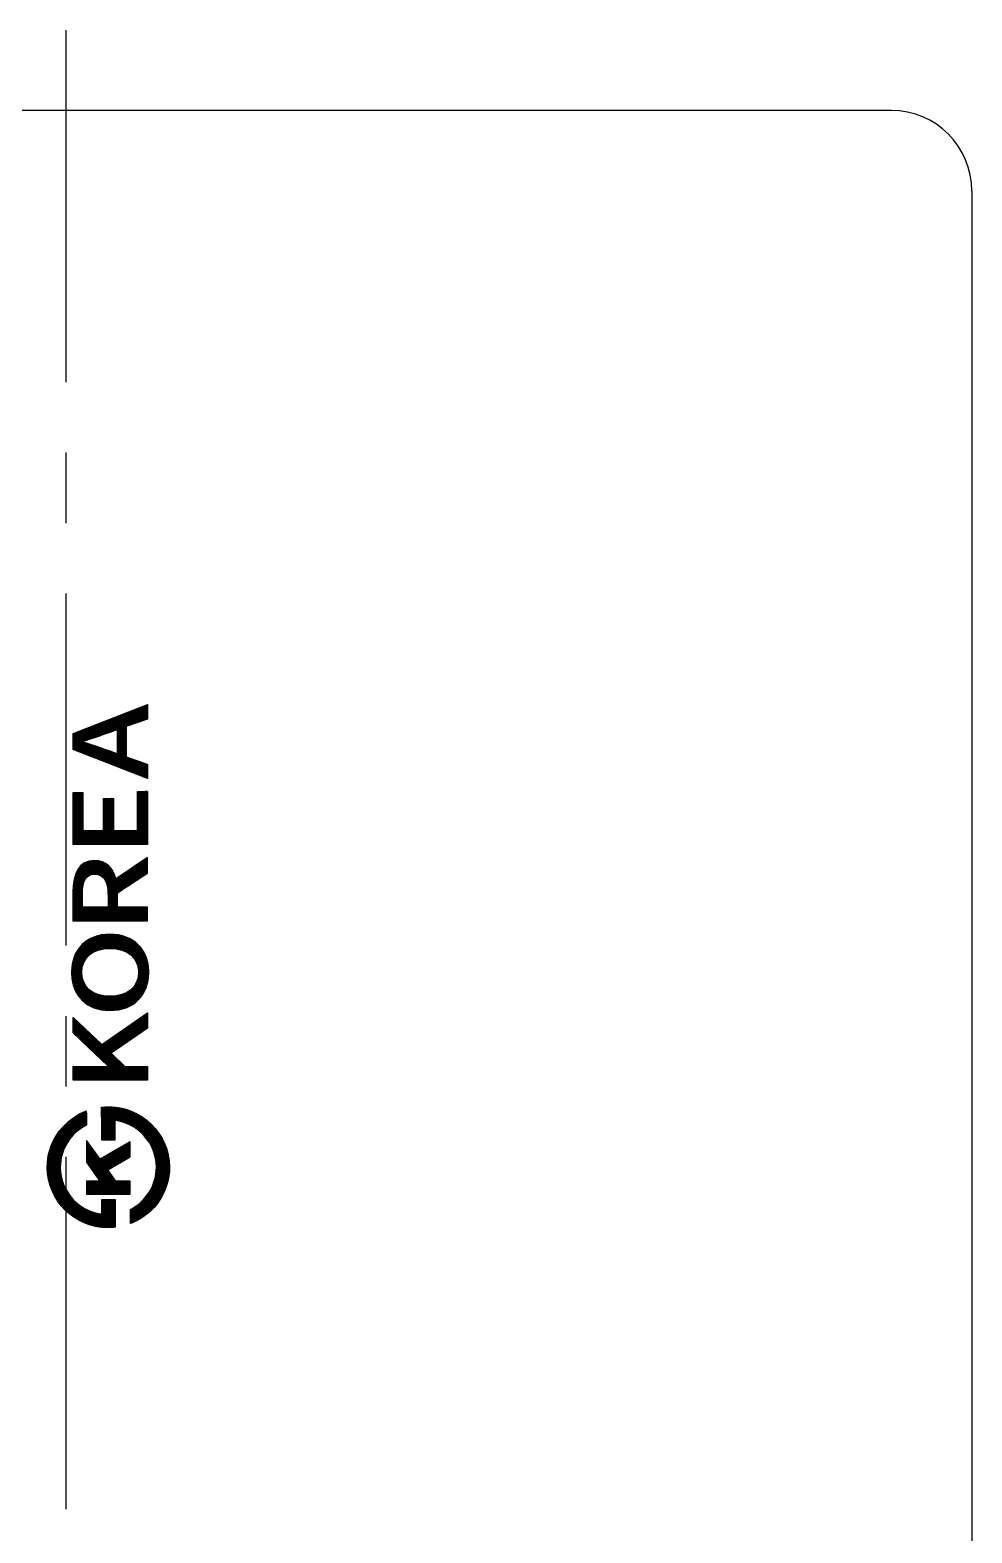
# Model space of a CAD drawing. Extents: x 38931 to 39525, y 15845 to 16265.
# Drawn here: x 39081.13 to 39104.52, y 16170.22 to 16207.56 of the extents above; entities that cross this region are included whole.
import ezdxf

# ---------------------------------------------------------------- set-up
doc = ezdxf.new("R2010")
doc.units = 0
doc.header["$LTSCALE"] = 7
doc.header["$MEASUREMENT"] = 0
doc.linetypes.add('CENTER', pattern=[2, 1.25, -0.25, 0.25, -0.25])
for name, color, linetype in [('CL', 1, 'CENTER'), ('D', 2, 'CONTINUOUS'), ('DWG', 7, 'CONTINUOUS')]:
    doc.layers.add(name, color=color, linetype=linetype)
pattern_1 = [(135, (26147.0561144, 24781.0028084), (-0.00224506403027, -0.00224506403027), [])]

msp = doc.modelspace()

# ---------------------------------------------------------------- hatches: boundary and pattern name
at = {"layer": 'DWG'}
h = msp.add_hatch(dxfattribs=at)
h.set_pattern_fill('ANSI31', color=2, scale=0.001, angle=90)
h.set_pattern_definition(pattern_1)
h.paths.add_polyline_path([(39083.516, 16189.4993), (39083.516, 16190.25565), (39084.0434, 16190.4391), (39084.0434, 16190.80246), (39082.19485, 16190.08174), (39082.19485, 16189.68557), (39084.0434, 16188.96449), (39084.0434, 16189.31339)])
edge = h.paths.add_edge_path(flags=16)
edge.add_spline(control_points=[(39083.2874, 16189.57938), (39083.2045, 16189.6089), (39083.12159, 16189.63841), (39083.03869, 16189.66793)], knot_values=[4, 4, 4, 4, 5, 5, 5, 5], weights=[1, 1, 1, 1], degree=3, periodic=0)
edge.add_spline(control_points=[(39083.03869, 16189.66793), (39082.83761, 16189.73884), (39082.63441, 16189.80657), (39082.42345, 16189.86866)], knot_values=[3, 3, 3, 3, 4, 4, 4, 4], weights=[1, 1, 1, 1], degree=3, periodic=0)
edge.add_spline(control_points=[(39082.42345, 16189.86866), (39082.42345, 16189.87266), (39082.42345, 16189.87665), (39082.42345, 16189.88065)], knot_values=[2, 2, 2, 2, 3, 3, 3, 3], weights=[1, 1, 1, 1], degree=3, periodic=0)
edge.add_spline(control_points=[(39082.42345, 16189.88065), (39082.63194, 16189.94874), (39082.83761, 16190.01365), (39083.03869, 16190.08738)], knot_values=[1, 1, 1, 1, 2, 2, 2, 2], weights=[1, 1, 1, 1], degree=3, periodic=0)
edge.add_spline(control_points=[(39083.03869, 16190.08738), (39083.12159, 16190.11595), (39083.2045, 16190.14453), (39083.2874, 16190.1731)], knot_values=[0, 0, 0, 0, 1, 1, 1, 1], weights=[1, 1, 1, 1], degree=3, periodic=0)
edge.add_spline(control_points=[(39083.2874, 16190.1731), (39083.2874, 16189.9752), (39083.2874, 16189.77729), (39083.2874, 16189.57938)], knot_values=[5, 5, 5, 5, 6, 6, 6, 6], weights=[1, 1, 1, 1], degree=3, periodic=0)
h = msp.add_hatch(dxfattribs=at)
h.set_pattern_fill('ANSI31', color=2, scale=0.001, angle=90)
h.set_pattern_definition(pattern_1)
h.paths.add_polyline_path([(39082.43848, 16187.66785), (39082.43848, 16188.61048), (39082.19471, 16188.61048), (39082.19471, 16187.32531), (39084.04361, 16187.32531), (39084.04361, 16188.64293), (39083.79738, 16188.64293), (39083.79738, 16187.66785), (39083.19942, 16187.66785), (39083.19942, 16188.46584), (39082.95318, 16188.46584), (39082.95318, 16187.66785)])
h = msp.add_hatch(dxfattribs=at)
h.set_pattern_fill('ANSI31', color=2, scale=0.001, angle=90)
h.set_pattern_definition(pattern_1)
edge = h.paths.add_edge_path()
edge.add_spline(control_points=[(39083.25964, 16186.4682), (39083.18696, 16186.74301), (39083.01622, 16186.92328), (39082.72976, 16186.92328)], knot_values=[7, 7, 7, 7, 8, 8, 8, 8], weights=[1, 1, 1, 1], degree=3, periodic=0)
edge.add_spline(control_points=[(39082.72976, 16186.92328), (39082.33042, 16186.92328), (39082.1946, 16186.58638), (39082.1946, 16186.13729)], knot_values=[6, 6, 6, 6, 7, 7, 7, 7], weights=[1, 1, 1, 1], degree=3, periodic=0)
edge.add_spline(control_points=[(39082.1946, 16186.13729), (39082.1946, 16185.89999), (39082.1946, 16185.66269), (39082.1946, 16185.42539)], knot_values=[5, 5, 5, 5, 6, 6, 6, 6], weights=[1, 1, 1, 1], degree=3, periodic=0)
edge.add_spline(control_points=[(39082.1946, 16185.42539), (39082.8109, 16185.42539), (39083.42721, 16185.42539), (39084.04351, 16185.42539)], knot_values=[4, 4, 4, 4, 5, 5, 5, 5], weights=[1, 1, 1, 1], degree=3, periodic=0)
edge.add_spline(control_points=[(39084.04351, 16185.42539), (39084.04351, 16185.53957), (39084.04351, 16185.65375), (39084.04351, 16185.76793)], knot_values=[3, 3, 3, 3, 4, 4, 4, 4], weights=[1, 1, 1, 1], degree=3, periodic=0)
edge.add_spline(control_points=[(39084.04351, 16185.76793), (39083.7948, 16185.76793), (39083.54609, 16185.76793), (39083.29738, 16185.76793)], knot_values=[2, 2, 2, 2, 3, 3, 3, 3], weights=[1, 1, 1, 1], degree=3, periodic=0)
edge.add_spline(control_points=[(39083.29738, 16185.76793), (39083.29738, 16185.88517), (39083.29738, 16186.00241), (39083.29738, 16186.11965)], knot_values=[1, 1, 1, 1, 2, 2, 2, 2], weights=[1, 1, 1, 1], degree=3, periodic=0)
edge.add_spline(control_points=[(39083.29738, 16186.11965), (39083.54609, 16186.28405), (39083.7948, 16186.44844), (39084.04351, 16186.61284)], knot_values=[0, 0, 0, 0, 1, 1, 1, 1], weights=[1, 1, 1, 1], degree=3, periodic=0)
edge.add_spline(control_points=[(39084.04351, 16186.61284), (39084.04351, 16186.74195), (39084.04351, 16186.87107), (39084.04351, 16187.00019)], knot_values=[9, 9, 9, 9, 10, 10, 10, 10], weights=[1, 1, 1, 1], degree=3, periodic=0)
edge.add_spline(control_points=[(39084.04351, 16187.00019), (39083.78222, 16186.82286), (39083.52093, 16186.64553), (39083.25964, 16186.4682)], knot_values=[8, 8, 8, 8, 9, 9, 9, 9], weights=[1, 1, 1, 1], degree=3, periodic=0)
edge = h.paths.add_edge_path(flags=16)
edge.add_spline(control_points=[(39082.72976, 16186.58356), (39082.95342, 16186.58356), (39083.06384, 16186.41211), (39083.06384, 16186.09602)], knot_values=[1, 1, 1, 1, 2, 2, 2, 2], weights=[1, 1, 1, 1], degree=3, periodic=0)
edge.add_spline(control_points=[(39083.06384, 16186.09602), (39083.06384, 16185.98666), (39083.06384, 16185.87729), (39083.06384, 16185.76793)], knot_values=[0, 0, 0, 0, 1, 1, 1, 1], weights=[1, 1, 1, 1], degree=3, periodic=0)
edge.add_spline(control_points=[(39083.06384, 16185.76793), (39082.85194, 16185.76793), (39082.64004, 16185.76793), (39082.42814, 16185.76793)], knot_values=[4, 4, 4, 4, 5, 5, 5, 5], weights=[1, 1, 1, 1], degree=3, periodic=0)
edge.add_spline(control_points=[(39082.42814, 16185.76793), (39082.42814, 16185.87729), (39082.42814, 16185.98666), (39082.42814, 16186.09602)], knot_values=[3, 3, 3, 3, 4, 4, 4, 4], weights=[1, 1, 1, 1], degree=3, periodic=0)
edge.add_spline(control_points=[(39082.42814, 16186.09602), (39082.42814, 16186.41211), (39082.5061, 16186.58356), (39082.72976, 16186.58356)], knot_values=[2, 2, 2, 2, 3, 3, 3, 3], weights=[1, 1, 1, 1], degree=3, periodic=0)
h = msp.add_hatch(dxfattribs=at)
h.set_pattern_fill('ANSI31', color=2, scale=0.001, angle=90)
h.set_pattern_definition(pattern_1)
edge = h.paths.add_edge_path()
edge.add_spline(control_points=[(39083.11158, 16183.19883), (39082.51609, 16183.19883), (39082.15943, 16183.58583), (39082.15943, 16184.14427), (39082.15943, 16184.70272), (39082.51609, 16185.09289), (39083.11158, 16185.09289), (39083.70671, 16185.09289), (39084.07607, 16184.70272), (39084.07607, 16184.14427), (39084.07607, 16183.58583), (39083.70671, 16183.19883), (39083.11158, 16183.19883)], knot_values=[0, 0, 0, 0, 1, 1, 1, 2, 2, 2, 3, 3, 3, 4, 4, 4, 4], degree=3, periodic=0)
edge = h.paths.add_edge_path(flags=16)
edge.add_spline(control_points=[(39082.41308, 16184.14427), (39082.41308, 16184.50481), (39082.67695, 16184.74117), (39083.11158, 16184.74117)], knot_values=[0, 0, 0, 0, 1, 1, 1, 1], degree=3, periodic=0)
edge.add_spline(control_points=[(39083.11158, 16184.74117), (39083.5462, 16184.74117), (39083.82242, 16184.50481), (39083.82242, 16184.14427)], knot_values=[3, 3, 3, 3, 4, 4, 4, 4], degree=3, periodic=0)
edge.add_spline(control_points=[(39083.82242, 16184.14427), (39083.82242, 16183.78373), (39083.5462, 16183.5502), (39083.11158, 16183.5502)], knot_values=[2, 2, 2, 2, 3, 3, 3, 3], degree=3, periodic=0)
edge.add_spline(control_points=[(39083.11158, 16183.5502), (39082.67695, 16183.5502), (39082.41308, 16183.78373), (39082.41308, 16184.14427)], knot_values=[1, 1, 1, 1, 2, 2, 2, 2], degree=3, periodic=0)
h = msp.add_hatch(dxfattribs=at)
h.set_pattern_fill('ANSI31', color=2, scale=0.001, angle=90)
h.set_pattern_definition(pattern_1)
h.paths.add_polyline_path([(39082.19471, 16183.02449), (39082.19471, 16182.64313), (39083.06889, 16181.81587), (39083.06889, 16181.8067), (39082.19471, 16181.8067), (39082.19471, 16181.46415), (39084.04361, 16181.46415), (39084.04361, 16181.8067), (39083.48587, 16181.8067), (39083.13909, 16182.14078), (39084.04361, 16182.75532), (39084.04361, 16183.13667), (39082.90802, 16182.35068)])
h = msp.add_hatch(dxfattribs=at)
h.set_pattern_fill('ANSI31', color=2, scale=0.001, angle=90)
h.set_pattern_definition(pattern_1)
edge = h.paths.add_edge_path()
edge.add_spline(control_points=[(39082.45975, 16180.67573), (39081.90765, 16180.43443), (39081.55205, 16179.89362), (39081.55417, 16179.29742)], knot_values=[5, 5, 5, 5, 6, 6, 6, 6], weights=[1, 1, 1, 1], degree=3, periodic=0)
edge.add_spline(control_points=[(39081.55417, 16179.29742), (39081.55699, 16178.47051), (39082.24032, 16177.79953), (39083.07817, 16177.80235)], knot_values=[6, 6, 6, 6, 7, 7, 7, 7], weights=[1, 1, 1, 1], degree=3, periodic=0)
edge.add_spline(control_points=[(39083.07817, 16177.80235), (39083.13285, 16177.8027), (39083.18753, 16177.80553), (39083.2415, 16177.81152)], knot_values=[7, 7, 7, 7, 8, 8, 8, 8], weights=[1, 1, 1, 1], degree=3, periodic=0)
edge.add_spline(control_points=[(39083.2415, 16177.81152), (39083.24127, 16178.04177), (39083.24103, 16178.27202), (39083.2408, 16178.50226)], knot_values=[8, 8, 8, 8, 9, 9, 9, 9], weights=[1, 1, 1, 1], degree=3, periodic=0)
edge.add_spline(control_points=[(39083.2408, 16178.50226), (39083.13144, 16178.50191), (39083.02208, 16178.50156), (39082.91271, 16178.5012)], knot_values=[9, 9, 9, 9, 10, 10, 10, 10], weights=[1, 1, 1, 1], degree=3, periodic=0)
edge.add_spline(control_points=[(39082.91271, 16178.5012), (39082.91318, 16178.37891), (39082.91365, 16178.25661), (39082.91413, 16178.13432)], knot_values=[0, 0, 0, 0, 1, 1, 1, 1], weights=[1, 1, 1, 1], degree=3, periodic=0)
edge.add_spline(control_points=[(39082.91413, 16178.13432), (39082.33239, 16178.21087), (39081.88154, 16178.70299), (39081.87943, 16179.29848)], knot_values=[1, 1, 1, 1, 2, 2, 2, 2], weights=[1, 1, 1, 1], degree=3, periodic=0)
edge.add_spline(control_points=[(39081.87943, 16179.29848), (39081.87802, 16179.74404), (39082.13025, 16180.14938), (39082.52748, 16180.35117)], knot_values=[2, 2, 2, 2, 3, 3, 3, 3], weights=[1, 1, 1, 1], degree=3, periodic=0)
edge.add_spline(control_points=[(39082.52748, 16180.35117), (39082.52678, 16180.46818), (39082.52607, 16180.58518), (39082.52536, 16180.70219)], knot_values=[3, 3, 3, 3, 4, 4, 4, 4], weights=[1, 1, 1, 1], degree=3, periodic=0)
edge.add_spline(control_points=[(39082.52536, 16180.70219), (39082.50349, 16180.69337), (39082.48162, 16180.68455), (39082.45975, 16180.67573)], knot_values=[4, 4, 4, 4, 5, 5, 5, 5], weights=[1, 1, 1, 1], degree=3, periodic=0)
h = msp.add_hatch(dxfattribs=at)
h.set_pattern_fill('ANSI31', color=2, scale=0.001, angle=90)
h.set_pattern_definition(pattern_1)
edge = h.paths.add_edge_path()
edge.add_spline(control_points=[(39084.59148, 16179.30751), (39084.58866, 16180.13478), (39083.90533, 16180.80506), (39083.06783, 16180.80259)], knot_values=[6, 6, 6, 6, 7, 7, 7, 7], weights=[1, 1, 1, 1], degree=3, periodic=0)
edge.add_spline(control_points=[(39083.06783, 16180.80259), (39083.0135, 16180.80223), (39082.95918, 16180.79941), (39082.90591, 16180.79377)], knot_values=[7, 7, 7, 7, 8, 8, 8, 8], weights=[1, 1, 1, 1], degree=3, periodic=0)
edge.add_spline(control_points=[(39082.90591, 16180.79377), (39082.90649, 16180.52036), (39082.90708, 16180.24696), (39082.90767, 16179.97356)], knot_values=[8, 8, 8, 8, 9, 9, 9, 9], weights=[1, 1, 1, 1], degree=3, periodic=0)
edge.add_spline(control_points=[(39082.90767, 16179.97356), (39083.01621, 16179.97391), (39083.12475, 16179.97426), (39083.23328, 16179.97462)], knot_values=[9, 9, 9, 9, 10, 10, 10, 10], weights=[1, 1, 1, 1], degree=3, periodic=0)
edge.add_spline(control_points=[(39083.23328, 16179.97462), (39083.2327, 16180.13995), (39083.23211, 16180.30529), (39083.23152, 16180.47062)], knot_values=[0, 0, 0, 0, 1, 1, 1, 1], weights=[1, 1, 1, 1], degree=3, periodic=0)
edge.add_spline(control_points=[(39083.23152, 16180.47062), (39083.8129, 16180.39372), (39084.2641, 16179.90194), (39084.26622, 16179.30646)], knot_values=[1, 1, 1, 1, 2, 2, 2, 2], weights=[1, 1, 1, 1], degree=3, periodic=0)
edge.add_spline(control_points=[(39084.26622, 16179.30646), (39084.26763, 16178.86231), (39084.01645, 16178.45732), (39083.62063, 16178.25518)], knot_values=[2, 2, 2, 2, 3, 3, 3, 3], weights=[1, 1, 1, 1], degree=3, periodic=0)
edge.add_spline(control_points=[(39083.62063, 16178.25518), (39083.62075, 16178.13864), (39083.62087, 16178.02211), (39083.62099, 16177.90557)], knot_values=[3, 3, 3, 3, 4, 4, 4, 4], weights=[1, 1, 1, 1], degree=3, periodic=0)
edge.add_spline(control_points=[(39083.62099, 16177.90557), (39083.64251, 16177.91357), (39083.66403, 16177.92157), (39083.68554, 16177.92956)], knot_values=[4, 4, 4, 4, 5, 5, 5, 5], weights=[1, 1, 1, 1], degree=3, periodic=0)
edge.add_spline(control_points=[(39083.68554, 16177.92956), (39084.23764, 16178.17016), (39084.59324, 16178.71097), (39084.59148, 16179.30751)], knot_values=[5, 5, 5, 5, 6, 6, 6, 6], weights=[1, 1, 1, 1], degree=3, periodic=0)
h = msp.add_hatch(dxfattribs=at)
h.set_pattern_fill('ANSI31', color=2, scale=0.001, angle=90)
h.set_pattern_definition(pattern_1)
h.paths.add_polyline_path([(39082.86759, 16179.50045), (39082.52787, 16179.97035), (39082.52963, 16179.42813), (39082.86512, 16178.95505), (39082.53175, 16178.954), (39082.53281, 16178.63261), (39083.61725, 16178.63614), (39083.61619, 16178.95752), (39083.26129, 16178.95646), (39083.05739, 16179.23869), (39083.61478, 16179.56536), (39083.61407, 16179.93225)])

# ---------------------------------------------------------------- linework, layer by layer
at = {"layer": 'CL'}
msp.add_line((39082.01879, 16207.55964), (39082.01879, 16053.55964), dxfattribs=at)
at = {"layer": 'D'}
for points in [[(39083.516, 16190.25565), (39083.516, 16189.4993), (39084.0434, 16189.31339), (39084.0434, 16188.96449), (39082.19485, 16189.68557), (39082.19485, 16190.08174), (39084.0434, 16190.80246), (39084.0434, 16190.4391)], [(39082.19471, 16187.32531), (39082.19471, 16188.61048), (39082.43848, 16188.61048), (39082.43848, 16187.66785), (39082.95318, 16187.66785), (39082.95318, 16188.46584), (39083.19942, 16188.46584), (39083.19942, 16187.66785), (39083.79738, 16187.66785), (39083.79738, 16188.64293), (39084.04361, 16188.64293), (39084.04361, 16187.32531)], [(39082.19471, 16181.46415), (39082.19471, 16181.8067), (39083.06889, 16181.8067), (39083.06889, 16181.81587), (39082.19471, 16182.64313), (39082.19471, 16183.02449), (39082.90802, 16182.35068), (39084.04361, 16183.13667), (39084.04361, 16182.75532), (39083.13909, 16182.14078), (39083.48587, 16181.8067), (39084.04361, 16181.8067), (39084.04361, 16181.46415)], [(39082.52963, 16179.42813), (39082.86512, 16178.95505), (39082.53175, 16178.954), (39082.53281, 16178.63261), (39083.61725, 16178.63614), (39083.61619, 16178.95752), (39083.26129, 16178.95646), (39083.05739, 16179.23869), (39083.61478, 16179.56536), (39083.61407, 16179.93225), (39082.86759, 16179.50045), (39082.52787, 16179.97035)]]:
    msp.add_lwpolyline(points, close=True, dxfattribs=at)
for points, knots in [([(39083.2874, 16190.1731), (39083.2045, 16190.14453), (39083.12159, 16190.11595), (39083.03869, 16190.08738), (39082.83761, 16190.01365), (39082.63194, 16189.94874), (39082.42345, 16189.88065), (39082.42345, 16189.87665), (39082.42345, 16189.87266), (39082.42345, 16189.86866), (39082.63441, 16189.80657), (39082.83761, 16189.73884), (39083.03869, 16189.66793), (39083.12159, 16189.63841), (39083.2045, 16189.6089), (39083.2874, 16189.57938), (39083.2874, 16189.77729), (39083.2874, 16189.9752), (39083.2874, 16190.1731)], [0, 0, 0, 0, 1, 1, 1, 2, 2, 2, 3, 3, 3, 4, 4, 4, 5, 5, 5, 6, 6, 6, 6]), ([(39084.04351, 16186.61284), (39083.7948, 16186.44844), (39083.54609, 16186.28405), (39083.29738, 16186.11965), (39083.29738, 16186.00241), (39083.29738, 16185.88517), (39083.29738, 16185.76793), (39083.54609, 16185.76793), (39083.7948, 16185.76793), (39084.04351, 16185.76793), (39084.04351, 16185.65375), (39084.04351, 16185.53957), (39084.04351, 16185.42539), (39083.42721, 16185.42539), (39082.8109, 16185.42539), (39082.1946, 16185.42539), (39082.1946, 16185.66269), (39082.1946, 16185.89999), (39082.1946, 16186.13729), (39082.1946, 16186.58638), (39082.33042, 16186.92328), (39082.72976, 16186.92328), (39083.01622, 16186.92328), (39083.18696, 16186.74301), (39083.25964, 16186.4682), (39083.52093, 16186.64553), (39083.78222, 16186.82286), (39084.04351, 16187.00019), (39084.04351, 16186.87107), (39084.04351, 16186.74195), (39084.04351, 16186.61284)], [0, 0, 0, 0, 1, 1, 1, 2, 2, 2, 3, 3, 3, 4, 4, 4, 5, 5, 5, 6, 6, 6, 7, 7, 7, 8, 8, 8, 9, 9, 9, 10, 10, 10, 10]), ([(39083.06384, 16185.76793), (39083.06384, 16185.87729), (39083.06384, 16185.98666), (39083.06384, 16186.09602), (39083.06384, 16186.41211), (39082.95342, 16186.58356), (39082.72976, 16186.58356), (39082.5061, 16186.58356), (39082.42814, 16186.41211), (39082.42814, 16186.09602), (39082.42814, 16185.98666), (39082.42814, 16185.87729), (39082.42814, 16185.76793), (39082.64004, 16185.76793), (39082.85194, 16185.76793), (39083.06384, 16185.76793)], [0, 0, 0, 0, 1, 1, 1, 2, 2, 2, 3, 3, 3, 4, 4, 4, 5, 5, 5, 5]), ([(39083.11158, 16183.19883), (39082.51609, 16183.19883), (39082.15943, 16183.58583), (39082.15943, 16184.14427), (39082.15943, 16184.70272), (39082.51609, 16185.09289), (39083.11158, 16185.09289), (39083.70671, 16185.09289), (39084.07607, 16184.70272), (39084.07607, 16184.14427), (39084.07607, 16183.58583), (39083.70671, 16183.19883), (39083.11158, 16183.19883)], [0, 0, 0, 0, 1, 1, 1, 2, 2, 2, 3, 3, 3, 4, 4, 4, 4]), ([(39083.11158, 16184.74117), (39082.67695, 16184.74117), (39082.41308, 16184.50481), (39082.41308, 16184.14427), (39082.41308, 16183.78373), (39082.67695, 16183.5502), (39083.11158, 16183.5502), (39083.5462, 16183.5502), (39083.82242, 16183.78373), (39083.82242, 16184.14427), (39083.82242, 16184.50481), (39083.5462, 16184.74117), (39083.11158, 16184.74117)], [0, 0, 0, 0, 1, 1, 1, 2, 2, 2, 3, 3, 3, 4, 4, 4, 4]), ([(39082.91271, 16178.5012), (39082.91318, 16178.37891), (39082.91365, 16178.25661), (39082.91413, 16178.13432), (39082.33239, 16178.21087), (39081.88154, 16178.70299), (39081.87943, 16179.29848), (39081.87802, 16179.74404), (39082.13025, 16180.14938), (39082.52748, 16180.35117), (39082.52678, 16180.46818), (39082.52607, 16180.58518), (39082.52536, 16180.70219), (39082.50349, 16180.69337), (39082.48162, 16180.68455), (39082.45975, 16180.67573), (39081.90765, 16180.43443), (39081.55205, 16179.89362), (39081.55417, 16179.29742), (39081.55699, 16178.47051), (39082.24032, 16177.79953), (39083.07817, 16177.80235), (39083.13285, 16177.8027), (39083.18753, 16177.80553), (39083.2415, 16177.81152), (39083.24127, 16178.04177), (39083.24103, 16178.27202), (39083.2408, 16178.50226), (39083.13144, 16178.50191), (39083.02208, 16178.50156), (39082.91271, 16178.5012)], [0, 0, 0, 0, 1, 1, 1, 2, 2, 2, 3, 3, 3, 4, 4, 4, 5, 5, 5, 6, 6, 6, 7, 7, 7, 8, 8, 8, 9, 9, 9, 10, 10, 10, 10]), ([(39083.23328, 16179.97462), (39083.2327, 16180.13995), (39083.23211, 16180.30529), (39083.23152, 16180.47062), (39083.8129, 16180.39372), (39084.2641, 16179.90194), (39084.26622, 16179.30646), (39084.26763, 16178.86231), (39084.01645, 16178.45732), (39083.62063, 16178.25518), (39083.62075, 16178.13864), (39083.62087, 16178.02211), (39083.62099, 16177.90557), (39083.64251, 16177.91357), (39083.66403, 16177.92157), (39083.68554, 16177.92956), (39084.23764, 16178.17016), (39084.59324, 16178.71097), (39084.59148, 16179.30751), (39084.58866, 16180.13478), (39083.90533, 16180.80506), (39083.06783, 16180.80259), (39083.0135, 16180.80223), (39082.95918, 16180.79941), (39082.90591, 16180.79377), (39082.90649, 16180.52036), (39082.90708, 16180.24696), (39082.90767, 16179.97356), (39083.01621, 16179.97391), (39083.12475, 16179.97426), (39083.23328, 16179.97462)], [0, 0, 0, 0, 1, 1, 1, 2, 2, 2, 3, 3, 3, 4, 4, 4, 5, 5, 5, 6, 6, 6, 7, 7, 7, 8, 8, 8, 9, 9, 9, 10, 10, 10, 10])]:
    msp.add_open_spline(points, degree=3, knots=knots, dxfattribs=at)
at = {"layer": 'DWG', "linetype": 'Continuous'}
for p, q in [((39102.51879, 16205.55964), (39059.01879, 16205.55964)), ((39104.51879, 16203.55964), (39104.51879, 16159.94845))]:
    msp.add_line(p, q, dxfattribs=at)
msp.add_arc((39102.51879, 16203.55964), 2, 0, 90, dxfattribs=at)

doc.saveas('drawing.dxf')
